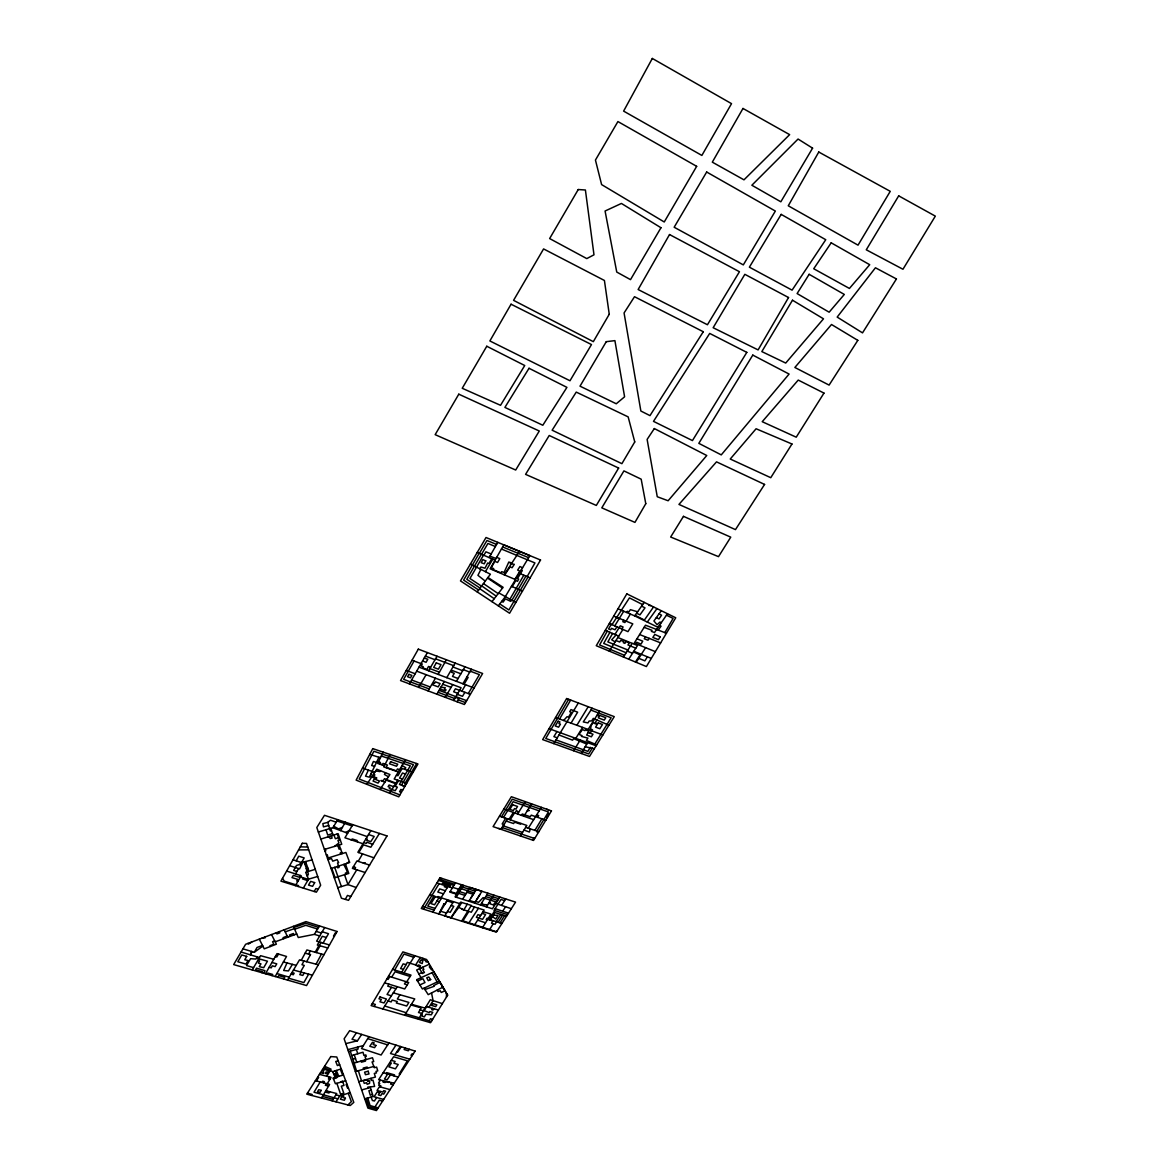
<?xml version="1.0" encoding="UTF-8"?>
<svg xmlns="http://www.w3.org/2000/svg" width="1169" height="1169" viewBox="0 0 1169 1169"><rect width="100%" height="100%" fill="white"/><g stroke="black" fill="none" stroke-linecap="round" stroke-linejoin="round"><path stroke-width="1.5" d="M446.47 997.069L446.47 993.255M368.381 770.123L365.546 776.158L369.375 777.18L378.946 757.264M383.198 752.164L377.689 763.43L384.382 765.739M480.912 569.376L477.931 575.323L485.252 581.125M390.095 754.502L383.783 766.922L398.278 771.978M307.301 876.224L308.368 874.149L304.115 861.918M286.99 962.92L283.672 970.475L288.465 970.942L292.367 964.352M261.929 972.71L262.47 971.731L255.616 969.788L256.537 968.166L265.027 970.679L263.58 973.192M303.955 961.02L301.967 964.717L304.276 965.419L300.506 971.936M306.658 961.722L310.472 954.591L308.572 954.094L310.37 950.908M316.039 964.162L321.504 954.021M301.237 960.319L306.906 949.944L323.974 954.708M296.21 860.822L298.753 856.19L304.188 857.914L301.529 862.576L312.094 859.887M345.308 899.37L347.471 895.425L350.832 896.491M251.437 951.405L251.043 953.466M607.252 631.158L599.58 644.952L624.494 655.327M315.177 952.253L318.947 945.487M609.911 632.312L603.715 643.432L626.131 652.77M612.571 633.466L607.851 641.898L627.899 650.008M438.17 674.396L446.368 659.769M272.041 975.618L272.713 974.449L267.803 973.061L267.146 974.215M401.815 972.228L407.323 962.394L415.623 964.936L421.147 967.961M588.124 732.452L586.663 735.053L591.368 736.806L592.99 734.205L588.124 732.452L588.957 731.341L585.494 729.777L584.924 730.625L582.44 729.544L579.035 734.366L582.001 735.622L581.417 736.412L587.919 738.092L586.4 740.43L596.716 744.858M340.603 830.604L345.323 822.187M304.203 972.959L302.8 975.443L299.775 974.639L301.222 972.14M316.244 952.545L320.043 945.794M308.616 974.157L303.867 982.588L288.611 978.219M275.168 976.524L286.522 956.461L277.024 953.612L265.48 973.733M414.045 661.04L403.641 679.35L429.184 688.95M250.283 954.81L252.109 951.595M479.202 553.273L463.64 580.102L478.632 590.009M242.933 948.848L254.301 952.267L257.019 947.474L262.484 945.414M481.35 554.208L466.796 579.313L480.064 588.08M489.11 557.584L497.775 542.358M483.498 555.143L469.938 578.509L481.496 586.166M527.131 576.609L534.934 562.932L501.443 549.021M448.75 885.152L440.742 898.362M441.955 884.553L442.73 883.194L450.547 885.737L449.714 887.081M563.604 720.484L567.097 716.685L568.485 717.182L571.378 712.345L569.698 711.731L570.983 709.598L577.647 712.169L571.027 723.158M295.494 873.901L298.577 868.567M409.355 683.865L427.401 652.58M303.356 888.119L308.528 879.161L317.69 876.472M446.763 677.669L455.194 663.101M402.121 768.442L397.942 775.705L396.423 775.179M537.608 817.35L538.661 815.553L536.732 814.778M300.36 875.464L299.322 877.247L293.375 875.347L291.972 877.612L297.642 879.336L296.736 880.973L297.949 881.28M418.721 687.372L426.101 674.674M277.798 977.284L278.777 975.604L284.768 977.342L283.775 978.994M405.395 759.704L394.201 779.007L406.666 783.303M509.845 599.346L523.814 575.206M511.847 600.384L525.933 576.112M528.037 577.004L508.895 609.97L499.748 603.935M323.053 943.062L328.489 933.71L322.191 931.766M498.491 828.47L501.355 828.792M428.059 690.879L435.467 678.181M404.825 769.377L405.775 767.755L402.034 765.49M664.825 632.619L673.081 618.416L666.462 615.172M252.241 969.919L260.57 955.687L273.78 959.267M428.57 670.743L437.06 656.247M358.182 861.363L362.551 853.896M462.909 683.763L471.399 669.238M453.674 700.479L461.097 687.752L416.69 671.167M464.122 684.216L468.141 677.362L466.899 676.939M461.857 691.171L465.613 684.771M394.669 969.992L403.977 954.065L413.797 957.279M611.255 624.319L608.552 628.951L610.729 629.77L611.519 628.352L615.011 629.784L616.94 626.803M568.66 699.31L545.762 738.472L588.679 753.917L592.362 747.999M559.571 719.023L570.662 700.07M456.305 897.222L463.289 885.298M314.183 891.494L315.908 888.542L318.158 889.302M278.514 954.05L276.805 956.987L275.358 956.52M436.885 694.196L444.322 681.483M319.298 945.589L321.124 942.477M468.272 693.568L479.392 674.63L470.259 671.181M391.089 1083.195L390.578 1084.087L393.179 1084.817M479.392 553.361L486.976 540.487L496.591 544.447M481.54 554.296L487.926 543.468L495.393 546.537M295.377 885.649L301.207 875.742L286.624 871.066M303.136 877.744L302.435 878.913L307.71 880.578M491.754 558.738L488.934 563.531L487.692 562.99L484.974 568.222L480.912 566.994L479.699 568.748M445.243 697.323L452.71 684.625M419.013 667.119L456.407 681.337L464.97 666.812M512.241 586.648L515.836 580.54L517.502 581.314L518.671 579.093L517.458 578.655L522.309 570.56L521.169 570.048M612.001 624.641L629.448 597.885L642.643 604.607M298.08 886.482L298.577 885.634L284.345 881.178L282.489 878.387M515.456 579.576L490.132 568.806L503.81 544.856L529.835 555.596L505.14 596.906L498.301 605.82M457.094 701.765L458.964 698.609L455.515 697.323M321.533 1098.027L329.57 1084.408L315.396 1080.682M581.212 753.464L587.598 742.651M485.413 571.67L492.807 559.177M287.516 980.075L299.512 959.866L318.289 964.761M324.69 927.572L316.638 941.133L329.468 944.976M545.061 819.922L546.098 819.761M356.764 869.794L347.938 884.582L337.739 887.68M464.882 692.311L462.5 696.3L457.254 694.357M364.743 863.526L365.21 862.722L363.267 863.043M426.787 1006.728L423.412 1011.053M380.407 1091.481L378.347 1094.929L380.773 1095.572L381.971 1093.614L383.739 1094.126L385.58 1091.174L383.753 1090.662L382.862 1092.094L377.046 1090.472L379.472 1086.717L390.051 1089.625M395.166 786.313L398.629 780.527M416.646 763.532L404.942 783.508L405.716 783.814L404.299 786.196L401.493 785.159L413.461 764.672L373.89 751.243L359.204 779.051L399.9 794.891M325.347 1068.364L324.821 1069.255L329.687 1071.418M326.794 1076.269L331.061 1069.138L324.573 1066.289M483.834 555.29L485.909 551.826L491.185 553.945M257.209 956.885L255.894 959.062L250.575 958.697L246.542 965.55L253.571 967.64M352.804 824.656L344.928 837.778L362.989 843.755M329.6 1077L328.416 1078.972L329.863 1079.367M578.334 702.978L553.77 743.601M514.901 579.342L519.825 571.188L517.662 570.077L519.942 566.541L522.528 567.783M370.894 830.618L357.86 852.274L373.934 857.812M293.361 926.359L298.285 937.538L314.373 934.352L319.473 925.906M455.442 882.77L449.831 892.093L456.67 894.227M399.93 994.731L397.358 999.013L408.872 1002.417L406.68 1006.027L396.306 1002.987L397.27 1001.497L392.17 1000.05L391.177 1001.935L388.05 1000.927M467.293 904.178L463.859 909.877L458.774 907.363L450.986 917.826L444.79 915.868L453.44 901.679L459.724 903.637M474.468 906.998L471.297 912.244L468.886 911.411L462.953 920.865L495.627 931.532L497.073 931.079M311.553 1095.411L312.138 1094.462L307.447 1093.147M323.667 1082.859L324.383 1081.676L322.732 1081.208L321.986 1082.421M437.571 897.31L438.039 896.535L441.224 897.558M326.838 1090.984L326.078 1092.255L328.913 1093.015L329.731 1091.744M556.985 731.546L553.901 736.631L557.306 737.829M530.331 828.894L529.382 832.036L524.004 830.048M534.876 830.385L541.875 818.826M320.218 1081.953L314.008 1092.211L337.87 1098.845M327.188 1083.78L331.075 1077.38L319.429 1074.355M514.944 813.025L516.523 810.438L518.539 812.426M536.892 831.042L548.451 811.973L512.241 799.216L501.472 816.824M358.766 852.596L363.501 844.836L370.836 847.233L379.399 833.439M440.903 879.833L441.78 878.372M423.573 909.19L439.12 883.632M433.889 896.097L427.796 906.107L435.087 908.415M505.666 818.242L502.159 823.984L503.985 824.613M626.073 621.134L630.369 614.076M645.449 636.857L644.265 638.8L647.991 640.203L649.146 638.332M418.444 1019.193L430.309 999.758L442.393 1003.616M614.777 625.853L623.72 611.255M461.507 884.714L456.202 893.394L450.123 891.596M462.325 884.991L455.062 896.857L492.456 908.795L499.806 897.047M503.459 817.496L513.147 801.715L539.172 810.891M458.774 907.363L461.77 902.483M555.538 717.576L576.887 725.262L588.197 706.734M489.665 929.589L493.26 923.7L495.101 924.255L496.664 921.8M444.994 885.547L444.264 886.716L447.245 887.709M623.749 620.198L622.814 621.718L624.889 622.536L625.81 621.031M520.921 823.429L520.468 824.16L514.521 822.128L513.615 823.546L506.221 821.047M489.343 919.433L494.808 910.563M435.35 896.579L430.996 903.622L434.547 904.777L438.93 897.763M405.891 981.624L404.445 983.962L407.294 984.795M609.268 651.118L622.916 629.433M507.58 818.899L501.019 829.332L503.225 825.811L522.528 832.416M450.986 917.826L460.644 902.147L471.37 905.434L461.623 921.172M462.705 899.122L469.923 887.432L481.92 891.289L474.585 903.038M404.664 1015.233L414.747 998.925L393.295 992.861M520.366 835.937L526.839 825.446L499.499 816.152M380.173 1086.922L380.86 1085.796L378.61 1085.183L379.779 1083.429L378.493 1083.064L380.349 1080.185M521.418 815.363L522.265 814.004L530.273 816.751L531.252 815.144L545.835 820.185M428.935 1007.342L433.071 1000.635L431.536 992.949M482.461 927.733L490.892 914.085L483.104 911.674M391.483 987.323L387.056 994.468L391.367 995.842M419.773 967.201L420.606 965.857L418.604 964.922L417.158 965.769M575.791 738.37L582.6 727.396M635.848 643.695L636.725 642.278L641.021 644.119L642.731 641.138L636.944 638.8M590.374 747.312L587.861 751.375L556.035 739.904M594.816 744.054L611.139 717.766L590.929 710.094M432.501 1008.365L431.697 1009.665L432.983 1010.06L433.831 1008.73M447.625 995.214L430.543 1022.67L371.114 1005.588L402.896 951.887L426.597 959.501L447.625 995.214L433.86 971.848L416.705 979.666L417.508 981.01L422.944 978.731L424.99 982.559L419.905 984.897M374.124 1006.465L375.381 1004.434L372.297 1003.586M326.37 1083.575L325.318 1085.27L328.577 1086.089M368.922 1036.669L361.528 1048.549L381.109 1055.008L388.956 1042.923M588.139 729.471L599.595 711.073M405.102 1047.965L404.138 1049.528L408.288 1050.785L409.296 1049.28M432.778 912.098L441.634 897.953L453.44 901.679M388.956 984.181L387.728 986.154L395.984 988.726M614.909 634.475L620.286 625.824L623.092 626.979L621.835 628.966M503.839 809.021L523.873 816.24L531.588 803.877M537.448 831.232L536.951 832.036L538.222 832.43M532.699 840.146L533.882 838.246M501.633 905.42L505.68 898.946M429.797 1022.451L431.829 1020.625M389.598 793.24L397.767 780.234M403.992 972.915L414.79 955.701M517.575 813.975L525.305 801.642M573.57 750.717L580.292 740.006M528.286 828.222L541.393 807.355M490.439 919.784L494.984 912.551L506.528 916.277M318.348 832.007L332.814 827.71L337.841 819.717M546.581 809.182L548.553 809.883M647.407 656.817L644.879 660.85L638.756 658.322M500.054 922.882L504.613 915.663M508.983 819.367L513.366 812.455M510.21 819.79L514.579 812.893M518.378 814.267L517.867 813.478M496.211 921.654L500.8 914.436M498.111 922.268L502.714 915.049M389.905 976.568L388.064 979.432L386.807 979.081M391.659 977.123L395.093 971.746L410.129 976.48M616.078 634.986L611.694 639.779L615.128 641.883M623.413 656.993L632.137 643.388L637.5 645.536L628.732 659.214M480.43 904.923L487.897 893.218M415.623 964.936L420.387 957.513M422.871 958.302L422.316 959.194L425.253 960.363L426.232 962.014L427.766 961.502M332.084 1100.789L336.73 1093.556L325.844 1090.735M406.666 981.858L411.02 975.107L392.565 969.335M468.901 901.109L476.368 889.507M635.439 661.99L640.071 654.83L633.393 651.937M636.199 662.312L645.624 647.67M474.409 925.19L484.156 910.052L471.063 905.931M486.348 906.837L493.888 895.147M385.595 1081.661L385.025 1082.538L382.964 1081.997L383.578 1081.091M504.248 574.812L519.474 551.286M335.971 1101.812L339.784 1095.879L350.159 1092.664M592.142 708.239L583.273 721.931L587.919 722.924L589.161 721.039L591.704 720.893L593.282 718.38L608.903 725.248M388.649 1082.523L389.116 1081.793L386.442 1081.895M380.48 770.722L379.91 771.598L375.687 770.868M395.94 1045.115L390.49 1053.517L409.837 1059.202M387.728 1074.019L384.455 1079.06L387.158 1079.805L390.446 1074.822M376.681 1097.501L374.416 1100.993L372.414 1100.511L371.084 1097.077M374.942 1106.926L379.297 1100.219L382.584 1101.125M495.13 908.678L502.685 911.206L505.578 906.749M382.818 1008.964L397.299 986.709M394.231 1083.21L378.624 1079.703L393.602 1056.747L407.382 1060.794L399.184 1073.96L400.119 1074.136M394.874 1054.818L400.295 1046.474M366.876 784.326L376.769 769.231L389.935 774.536L380.027 789.484M468.608 923.364L478.472 908.255M354.543 869.064L355.581 867.5L353.374 866.74M345.79 1043.625L357.451 1040.79L361.659 1034.404M393.909 1075.845L394.537 1074.896L386.691 1072.631L386.048 1073.537M504.657 574.987L510.108 566.804L512.08 567.739L514.316 564.32L510.268 563.765L510.882 562.727L508.807 562.026L504.058 572.503L501.72 571.67L500.96 572.854L493.099 569.654L493.669 568.602L491.258 567.681L494.823 561.354L497.57 562.464L499.806 558.621L496.679 557.35M626.599 612.468L627.402 611.255L628.922 611.913L630.383 609.663L637.602 611.782M596.964 720.002L595.182 722.69L596.541 723.363L596.117 724.064L592.931 722.734L591.193 725.525L590.491 728.915L592.508 729.851L589.98 733.124M385.536 772.767L384.44 774.419L388.429 776.801M356.413 1032.768L352.03 1039.285L357.451 1040.79M401.245 1046.766L397.577 1052.217L396.744 1051.925M316.302 1080.93L318.655 1077.423L317.661 1077.131M649.131 604.768L648.707 605.381L650.928 605.644M653.544 606.93L644.397 620.052L635.103 615.347M617.992 608.844L634.723 615.902L644.221 602.371M667.47 613.74L654.479 632.561L651.425 631.362L652.039 630.339L644.134 627.344M296.897 871.475L293.653 870.437L296.502 865.455L299.644 864.505L301.105 862.43M647.29 622.083L656.978 608.596M661.303 610.715L653.924 620.973L657.08 624.699L659.959 622.04L661.201 622.653M658.205 630.076L661.069 626.175L659.316 625.327M477.215 591.923L490.396 574.227L470.42 564.013M511.554 600.238L510.692 601.363L505.417 598.864L503.065 602.137L501.72 601.363M491.959 601.64L503.108 587.306L487.955 577.501M347.967 1104.939L351.372 1101.607L348.23 1093.263M334.466 846.429L338.937 842.951L337.929 840.336L339.375 839.926L337.183 833.994M254.301 952.267L262.85 946.101M346.419 863.54L349.37 861.655M430.513 966.149L429.286 966.851L431.551 969.846L432.442 969.437M345.659 832.474L349.341 830.428L367.271 836.624M350.963 839.78L352.424 839.006L357.115 840.511L357.597 841.972M437.206 990.07L438.083 991.546L440.158 990.698L441.268 992.481L445.009 990.771L442.876 987.191L428.205 994.644L424.084 988.185M439.223 980.952L422.404 988.989L416.705 979.666M424.946 989.529L434.269 986.271L433.889 985.525L440.041 982.325L442.876 987.191M429.359 964.206L416.646 970.007L421.001 977.708M372.458 1094.286L370.266 1095.221L368.907 1090.662L371.216 1090.209M287.136 935.989L283.103 937.655L283.599 938.678M342.444 827.316L338.542 828.909L333.735 826.249M418.838 973.865L421.863 972.637M274.715 940.899L272.582 941.703L273.794 944.231L269.907 945.75L270.317 946.51M275.197 941.834L296.692 933.943M285.221 931.854L294.354 928.624M294.632 929.253L305.796 925.307L317.588 929.034M293.857 927.499L305.796 923.305L318.596 927.368M306.526 870.525L308.543 869.853L305.489 861.568M339.682 1064.769L337.373 1065.543L335.737 1061.481L338.162 1060.736M341.684 1070.132L340.778 1070.424L342.269 1074.165L343.101 1073.902M323.711 1067.633L332.712 1071.652L341.216 1068.875M333.662 1073.96L334.758 1073.595L336.614 1077.935L333.413 1078.812M331.075 868.523L349.692 862.474L345.892 852.464L327.481 858.207M338.557 837.705L335.386 838.728L333.866 835.017M331.47 830.574L330.33 830.94L327.802 822.362L322.849 823.619L323.448 826.863L328.664 825.533M332.551 833.585L327.744 835.09L325.99 829.727M320.832 839.094L338.119 833.702L341.743 844.252L324.427 849.425M341.83 852.391L340.281 852.873L340.676 854.086M306.059 868.845L307.958 868.26M348.406 1087.988L347.588 1088.237L346.112 1084.481L347.018 1084.321M327.978 859.639L331.455 858.572L332.741 861.158L337.125 859.639L338.659 862.605L337.534 863L339.039 867.442L337.651 867.807L337.169 866.536M315.279 869.327L305.65 872.264L308.528 879.161M324.997 851.061L325.815 850.813L325.23 849.191M334.305 877.831L348.815 873.433L345.366 863.876M348.523 1051.603L358.196 1048.958L357.582 1047.088M350.276 1051.282L351.767 1055.505L363.004 1052.217L363.895 1055.446L365.809 1054.891L366.292 1056.352L365.006 1056.674L365.985 1059.625M351.767 1055.505L354.105 1063.074L372.473 1057.74L373.715 1061.569L372.049 1061.963L374.343 1067.706L376.623 1067.092L377.748 1070.892L375.994 1071.374L376.476 1072.937L374.299 1073.42L375.41 1077.073L358.839 1081.705M340.544 1094.126L343.788 1093.19L341.319 1086.162L344.007 1085.431L342.473 1081.033L340.559 1082.231M343.511 1074.969L333.077 1077.979L335.415 1083.721L345.688 1080.755M364.713 1098.845L373.13 1096.507L370.412 1087.565L361.659 1089.917M355.361 1071.549L373.948 1066.406M347.851 1049.66L363.398 1045.554M352.819 1059.246L355.493 1058.544M304.612 863.686L306.117 863.292M327.802 822.362L330.506 820.2L336.248 822.245M326.341 854.919L327.291 854.773L328.109 858.002M340.588 848.913L339.054 849.132L337.797 845.421M298.592 849.907L308.689 849.848M300.331 846.824L307.754 847.057M320.467 1072.733L323.316 1073.42L323.769 1072.645L322.702 1072.353L324.047 1070.117L322.512 1069.518M406.067 964.63L403.144 963.87L400.587 968.575L403.437 969.32M389.803 1062.606L391.396 1063.03L388.926 1066.873L395.429 1068.846L398.205 1064.491L393.909 1063.206L395.122 1061.452L391.279 1060.341M305.124 953.188L310.472 954.591M413.022 1054.306L411.853 1054L411.035 1055.286L412.175 1055.607M474.293 892.721L471.019 897.807M283.409 961.97L296.239 965.375M322.469 1096.434L333.063 1099.284M420.066 1009.884L423.543 1010.849M374.591 766.323L371.654 765.52L373.408 761.516L376.462 762.422M293.492 970.007L312.401 975.194M378.215 1107.832L370.076 1105.582L367.753 1098.012M421.205 1014.692L422.433 1015.028L421.848 1016.08L424.303 1016.913L426.013 1014.239L431.288 1014.809L432.764 1012.31L429.797 1011.58L429.198 1012.661L424.347 1010.644M377.339 1109.176L368.893 1106.853L366.262 1098.422M258.758 958.77L267.438 961.196L263.697 967.713L259.24 966.631L260.95 963.841L258.32 963.081L259.606 960.903L257.838 960.363M421.951 1013.465L418.487 1012.5L421.249 1007.912L411.02 1004.96M383.666 1099.444L374.08 1096.77L377.178 1091.992L379.677 1092.708M411.43 1004.288L425.195 1008.146M336.058 933.3L335.211 933.052L333.516 936.048L334.378 936.296M327.773 947.971L317.325 945.034L322.293 936.281L326.297 937.48M432.618 1019.353L430.44 1018.74L429.301 1020.712L405.555 1013.801M335.927 1094.798L339.784 1095.879M426.174 1006.553L438.404 1010.045M271.953 962.467L276.775 963.855L275.095 966.617L272.333 965.813L271.237 967.859L269.191 967.274M383.242 1072.704L398.191 1077.102M475.578 901.445L478.559 902.336L483.089 897.646L484.711 898.201M276.863 973.529L289.225 977.196M291.987 972.535L294.164 973.178L293.258 974.756L291.096 974.025M314.373 934.352L319.707 935.96M241.062 952.034L259.474 957.557M256.669 957.776L258.948 958.463M487.254 919.974L486.143 919.638L487.049 918.206L488.131 918.542M384.572 982.837L404.722 988.959L408.697 982.501L388.546 976.144M371.684 772.373L370.383 776.406L376.213 778.729L376.798 777.926L373.656 776.64L374.869 774.857L373.452 774.287M452.666 887.373L458.73 889.258M487.634 919.345L492.792 920.953L491.506 923.159L493.26 923.7M447.464 911.469L450.211 912.331L453.791 906.326L451.146 905.434M440.596 911.236L446.5 913.077M384.747 1006.012L406.213 1012.734M424.215 658.103L427.825 659.243L426.086 662.282L422.564 660.967M369.725 754.37L380.466 757.746M446.996 900.846L452.827 902.673M434.02 910.096L422.52 906.443M461.697 909.19L467.848 911.133M300.521 876.911L308.382 879.409M316.171 931.386L321.431 933.037M367.709 1038.613L387.67 1044.911M493.333 915.195L498.038 915.342L495.744 918.98L492.427 916.628M485.734 896.594L497.687 900.437M484.667 898.289L496.62 902.132M458.584 893.335L465.014 895.396M443.489 893.861L437.805 892.049L439.719 888.908L445.389 890.749M507.565 914.64L494.049 910.33L501.004 899.458L504.628 900.627M462.281 887.008L475.272 891.202M486.815 894.899L498.739 898.742M438.477 880.374L453.893 885.357M461.258 888.747L474.176 892.897M466.928 892.268L473.27 894.314M459.592 891.611L466.051 893.686M469.339 900.408L475.067 902.263M487.882 918.966L501.91 923.495M289.678 865.674L299.571 868.888L302.566 862.912L293.01 859.77M479.918 894.49L476.587 899.823M436.928 882.916L452.33 887.929M436.943 900.948L439.281 901.708M525.655 827.36L538.851 831.685M534.554 838.465L502.144 827.579M439.164 879.263L454.536 884.29M365.137 872.527L352.38 868.362L356.94 860.954L369.579 865.104M337.052 820.974L352.044 825.928M429.71 894.709L441.268 898.523M366.029 838.699L367.431 839.167L366.701 840.365L370.792 841.622L374.168 836.449L368.542 834.52M480.634 915.532L477.975 914.64L476.353 917.3L482.592 919.345L485.617 914.523L482.037 913.34M477.639 920.178L485.515 922.779M549.357 814.369L548.582 814.121L546.668 817.248L547.457 817.511M481.686 902.936L482.607 903.242L481.818 904.368L487.59 904.908M585.158 746.786L594.334 748.671M511.364 908.708L494.633 903.082L493.391 904.938L489.84 903.739L490.439 902.789L489.226 902.366M381.328 756.007L410.29 765.827L399.433 784.399L404.854 786.401M402.706 790.083L400.85 789.44L399.564 791.705L401.376 792.363M363.705 842.557L366.218 843.419L366.934 842.25L372.663 844.296M502.685 911.206L508.486 913.194M402.545 779.109L399.564 778.086L402.531 772.987L405.468 774.097M362.492 768.091L374.738 772.314M400.631 767.931L413.11 772.271M399.608 769.684L397.489 768.954L396.335 770.853L386.15 767.361L387.436 765.067L383.023 763.415L382.278 764.614L379.706 763.693L380.422 762.466L378.493 761.764M523.873 816.24L533.663 819.674M527.263 810.804L529.265 810.541L527.774 810M356.194 887.519L347.938 884.582L344.548 874.733M549.065 728.667L596.146 745.764M412.014 660.295L422.257 664.021L421.205 666.023L423.295 666.768L422.74 667.806L426.86 669.384L428.555 666.447L430.63 667.251M406.271 670.451L415.185 673.753M457.839 693.334L453.645 691.785L455.384 688.804L459.578 690.368M332.814 827.71L347.661 833.219M442.7 684.245L451.088 687.372M459.592 690.338L470.347 694.342M576.887 725.262L602.853 734.98M456.407 681.337L474.117 687.957M460.864 673.768L452.432 670.582L451.468 672.263L454.273 673.315L452.476 676.398L458.058 678.531M411.59 679.978L430.309 687.021M439.135 690.338L466.621 700.684M438.01 692.267L454.785 698.565M458.233 699.866L465.496 702.598M435.54 658.834L453.704 665.687M425.384 656.087L435.029 659.725M429.856 668.566L439.398 672.19M386.588 779.591L395.94 783.142M386.238 780.118L395.604 783.668M394.187 785.948L397.358 787.146L395.21 790.712L389.306 788.534L390.022 787.365L388.108 786.679L389.102 784.998L393.69 786.737M666.447 633.233L645.478 625.21L634.256 643.052L655.371 651.644M559.03 734.994L572.605 740.167L573.57 738.618L586.78 744.039M463.304 669.632L469.719 672.102M452.944 666.988L462.661 670.714M489.943 556.137L496.007 558.534M639.618 634.533L660.631 642.906M615.99 640.524L619.702 642.015L620.797 640.364L623.968 641.679L623.311 642.702L624.874 643.359L626.087 641.591L629.243 642.95L627.958 644.952L635.804 648.181M613.696 616.121L632.794 623.851L627.958 631.64L609.37 623.486M616.501 617.261L619.336 618.416M633.832 651.279L651.294 658.41M384.864 782.178L380.933 780.571L383.286 780.629L384.543 778.686L386.618 779.548M502.626 546.931L528.607 557.642M617.919 637.5L632.137 643.388M627.227 651.06L632.531 653.296M519.241 573.263L530.141 577.895M299.644 864.505L301.383 865.25M477.244 552.426L495.072 560.17M511.423 586.297L522.455 591.09M605.337 630.325L618.781 636.155M634.723 615.902L657.928 627.3M636.608 613.214L639.969 614.865L644.996 607.836L641.576 606.126M656.35 617.597L659.009 618.927L661.552 615.186L659.024 613.886M515.85 602.459L498.754 592.888M487.531 578.071L502.495 588.08M483.44 583.565L498.184 593.633M479.67 588.621L494.239 598.703M481.701 585.888L496.226 596.161M419.525 968.692L422.404 973.543L424.435 972.462L422.74 969.89L423.865 969.393L422.652 967.274M248.018 943.383L248.427 944.084L251.803 941.966M432.077 972.652L437.133 981.945M259.299 939.145L264.238 948.833L276.381 944.201L271.529 934.557M264.822 937.07L265.202 937.801L262.031 938.122M279.245 931.664L279.844 932.847L276.921 933.929L276.366 932.745M284.272 929.779L287.676 937.143M290.044 936.311L289.43 935.01L293.448 933.49L294.047 934.893M332.712 1071.652L335.079 1077.409M336.351 1070.468L338.762 1076.342M335.196 1070.833L337.607 1076.678M343.774 864.402L347.003 870.949L346.886 872.644L345.337 873.111L345.717 874.368M330.666 828.339L333.15 835.25M339.185 845.012L342.254 853.589M334.699 867.34L341.377 886.57M331.777 868.289L335.021 877.612M336.877 1083.298L341.012 1095.499M354.222 1054.774L356.75 1062.314M356.355 1049.499L357.772 1053.737M361.016 1061.072L361.382 1062.168L365.459 1061.116L365.108 1059.874M363.647 1069.255L363.252 1068.042L367.139 1067.049L367.49 1068.188M363.311 1080.463L364.231 1083.385L366.642 1082.684L367.095 1084.277L369.506 1083.458L369.725 1080.784L367.753 1081.369L367.694 1080.492L365.196 1079.922M358.357 1070.731L361.542 1080.945M354.105 1063.074L356.603 1071.213M327.802 836.916L329.643 837.15L330.126 838.553L332.069 838.158L331.485 835.762M368.133 1088.178L367.826 1087.097L374.606 1086.439L372.969 1080.083L371.479 1080.448L370.924 1078.329M485.749 560.872L484.244 563.823L481.204 562.684L482.841 559.644L485.749 560.872M372.765 748.613L356.136 780.118L398.761 796.834L417.961 763.971L372.765 748.613M345.425 1098.246L344.358 1100.248L340.354 1099.196L342.342 1095.762L343.847 1096.171L343.058 1097.516L345.425 1098.246M652.317 58.45L623.618 111.113L701.868 155.433L731.531 103.646L652.317 58.45M390.621 761.72L389.467 763.781L396.554 766.25L397.738 764.205L390.621 761.72M314.666 882.61L312.591 886.321L308.528 885.108L310.691 881.368L314.666 882.61M302.318 843.287L280.925 881.148L316.39 892.181L320.657 885.225L306.526 843.433L302.318 843.287M418.312 649.146L400.543 680.563L464.385 704.498L482.622 673.49L418.312 649.146M337.081 931.503L306.556 985.555L233.668 964.586L245.622 944.289L305.971 921.625L337.081 931.503M818.768 152.028L788.271 205.788L858.031 245.154L890.252 191.336L818.768 152.028M246.703 956.374L244.774 959.778L248.018 960.494L245.987 964.06L237.818 961.766L241.764 954.956L246.703 956.374M408.931 674.323L407.572 676.719L410.494 677.815L411.868 675.404L408.931 674.323M380.027 996.952L378.975 998.794L381.328 999.48L379.925 1001.775L384.031 1002.958L386.442 999.027L380.027 996.952M669.53 234.545L638.128 289.532L707.45 324.748L739.451 271.719L669.53 234.545M742.987 108.454L712.316 162.155L743.981 179.836L789.645 134.64L742.987 108.454M436.3 662.867L433.684 667.426L438.404 669.194L441.005 664.65L436.3 662.867M433.757 682.959L432.676 684.844L438.17 686.89L440.085 683.587L435.452 681.863L434.62 683.28L433.757 682.959M321.197 1090.37L320.043 1092.372L317.5 1091.685L318.772 1089.713L321.197 1090.37M511.058 304.218L489.869 340.953L569.99 380.758L591.485 344.563L511.058 304.218M440.918 687.299L439.953 688.965L445.345 690.967L446.017 689.812L444.395 689.199L445.272 687.679L440.918 687.299M645.785 503.678L634.942 522.397L601.801 507.843L623.925 470.888L641.182 479.173L645.785 503.678M609.254 314.256L593.326 341.655L513.571 300.345L543.585 248.924L604.417 280.472L609.254 314.256M696.666 166.334L664.255 221.978L601.611 184.6L595.445 160.065L617.919 121.561L696.666 166.334M540.531 560.009L509.582 613.243L460.484 580.905L486.026 537.506L540.531 560.009M788.534 297.525L758.096 349.911L713.148 327.729L744.843 274.32L788.534 297.525M458.789 394.187L435.16 434.663L515.69 470.026L539.289 431.01L458.789 394.187M486.772 346.243L462.237 388.283L500.537 405.307L524.735 365.517L486.772 346.243M578.246 189.524L549.635 238.564L586.78 258.597L593.984 254.813L585.406 190.006L578.246 189.524M566.644 698.536L542.664 739.612L589.512 756.445L614.266 716.641L566.644 698.536M660.149 636.813L658.468 639.677L652.843 637.456L654.786 634.431L660.149 636.813M660.967 227.736L630.515 279.639L616.75 272.056L605.074 211.019L621.411 203.45L660.967 227.736M606.273 341.669L580.014 386.165L616.253 403.773L624.597 396.802L614.909 340.632L606.273 341.669M706.675 172.018L674.162 227.239L743.323 264.895L775.354 211.063L706.675 172.018M626.803 593.867L596.263 645.712L646.399 666.549L675.74 617.773L626.803 593.867M634.752 441.926L621.893 463.669L552.133 430.207L576.244 392.097L628.148 416.88L634.752 441.926M812.587 148.156L780.834 201.799L751.857 185.243L798.062 139.038L812.587 148.156M792.48 300.214L761.837 351.591L785.714 363.062L823.502 318.816L792.48 300.214M386.997 835.937L348.537 900.335L341.406 898.201L316.799 827.535L324.471 815.304L386.997 835.937M618.635 468.053L596.322 505.432L525.582 474.366L549.225 435.482L618.635 468.053M898.698 195.851L866.273 249.801L902.965 269.25L935.332 216.133L898.698 195.851M781.184 214.38L749.387 267.175L792.085 290.146L825.752 239.718L781.184 214.38M443.972 903.798L438.886 914.012L447.61 899.838L445.009 904.046L443.972 903.798M551.461 810.906L533.546 840.438L493.084 826.629L511.364 796.717L551.461 810.906M752.792 355.098L698.828 443.343L721.258 454.887L789.09 374.051L752.792 355.098M440.055 877.817L421.278 908.474L496.401 932.117L515.558 902.117L440.055 877.817M558.124 721.229L555.231 725.949L558.577 727.191L560.448 724.152L558.884 723.567L559.922 721.901L558.124 721.229M529.031 368.279L504.906 407.411L542.825 425.253L566.921 387.363L529.031 368.279M746.816 352.366L692.443 440.581L653.5 421.366L709.7 333.428L746.816 352.366M512.665 804.754L509.83 809.372L513.308 810.57L514.535 808.583L515.924 809.065L517.546 806.449L512.665 804.754M683.47 516.347L670.655 537.024L718.511 556.649L730.757 537.155L683.47 516.347M809.138 274.306L797.112 293.565L829.142 312.196L844.31 294.442L809.138 274.306M327.904 1072.441L327.028 1073.843L325.303 1073.405L326.253 1071.915L327.904 1072.441M597.695 714.654L597.213 715.428L599.317 716.232L598.309 717.854L604.256 720.104L605.761 717.708L597.695 714.654M598.236 722.91L595.591 727.147L599.829 728.74L602.473 724.502L598.236 722.91M791.968 444.001L770.766 477.697L730.245 459.022L756.095 428.76L791.968 444.001M823.97 393.091L796.235 437.191L762.217 421.702L798.237 380.071L823.97 393.091M375.98 1045.451L374.591 1047.658L369.799 1046.284L372.429 1042.339L374.197 1042.85L373.072 1044.501L375.98 1045.451M896.433 278.953L862.517 332.873L837.179 317.091L875.449 267.774L896.433 278.953M703.285 331.733L649.979 415.623L640.86 411.02L624.071 312.956L634.504 296.707L703.285 331.733M432.735 1003.557L431.566 1005.398L435.701 1006.641L436.826 1004.872L432.735 1003.557M330.783 1056.571L306.789 1094.169L350.218 1105.538L353.798 1102.382L336.76 1056.995L330.783 1056.571M857.812 340.354L829.099 385.098L794.862 367.475L831.51 324.5L857.812 340.354M764.57 484.434L735.476 529.615L678.941 504.423L716.524 461.857L764.57 484.434M415.112 1051.092L376.447 1110.55L367.899 1108.11L344.124 1038.788L349.663 1030.663L415.112 1051.092M654.333 428.555L647.129 439.412L657.256 496.737L668.127 500.756L706.763 455.515L654.333 428.555M374.416 778.978L373.043 781.053L378.055 783.113L379.501 781.053L374.416 778.978M831.188 242.816L813.726 268.753L849.425 288.451L869.707 264.705L831.188 242.816M420.972 960.173L419.364 962.365L422.199 963.592L422.798 960.86L420.972 960.173M430.66 979.593L428.263 980.659L426.729 977.795L428.789 976.992L430.66 979.593M368.191 1071.228L364.582 1072.163L365.459 1074.691L368.995 1073.96L368.191 1071.228"/></g></svg>
